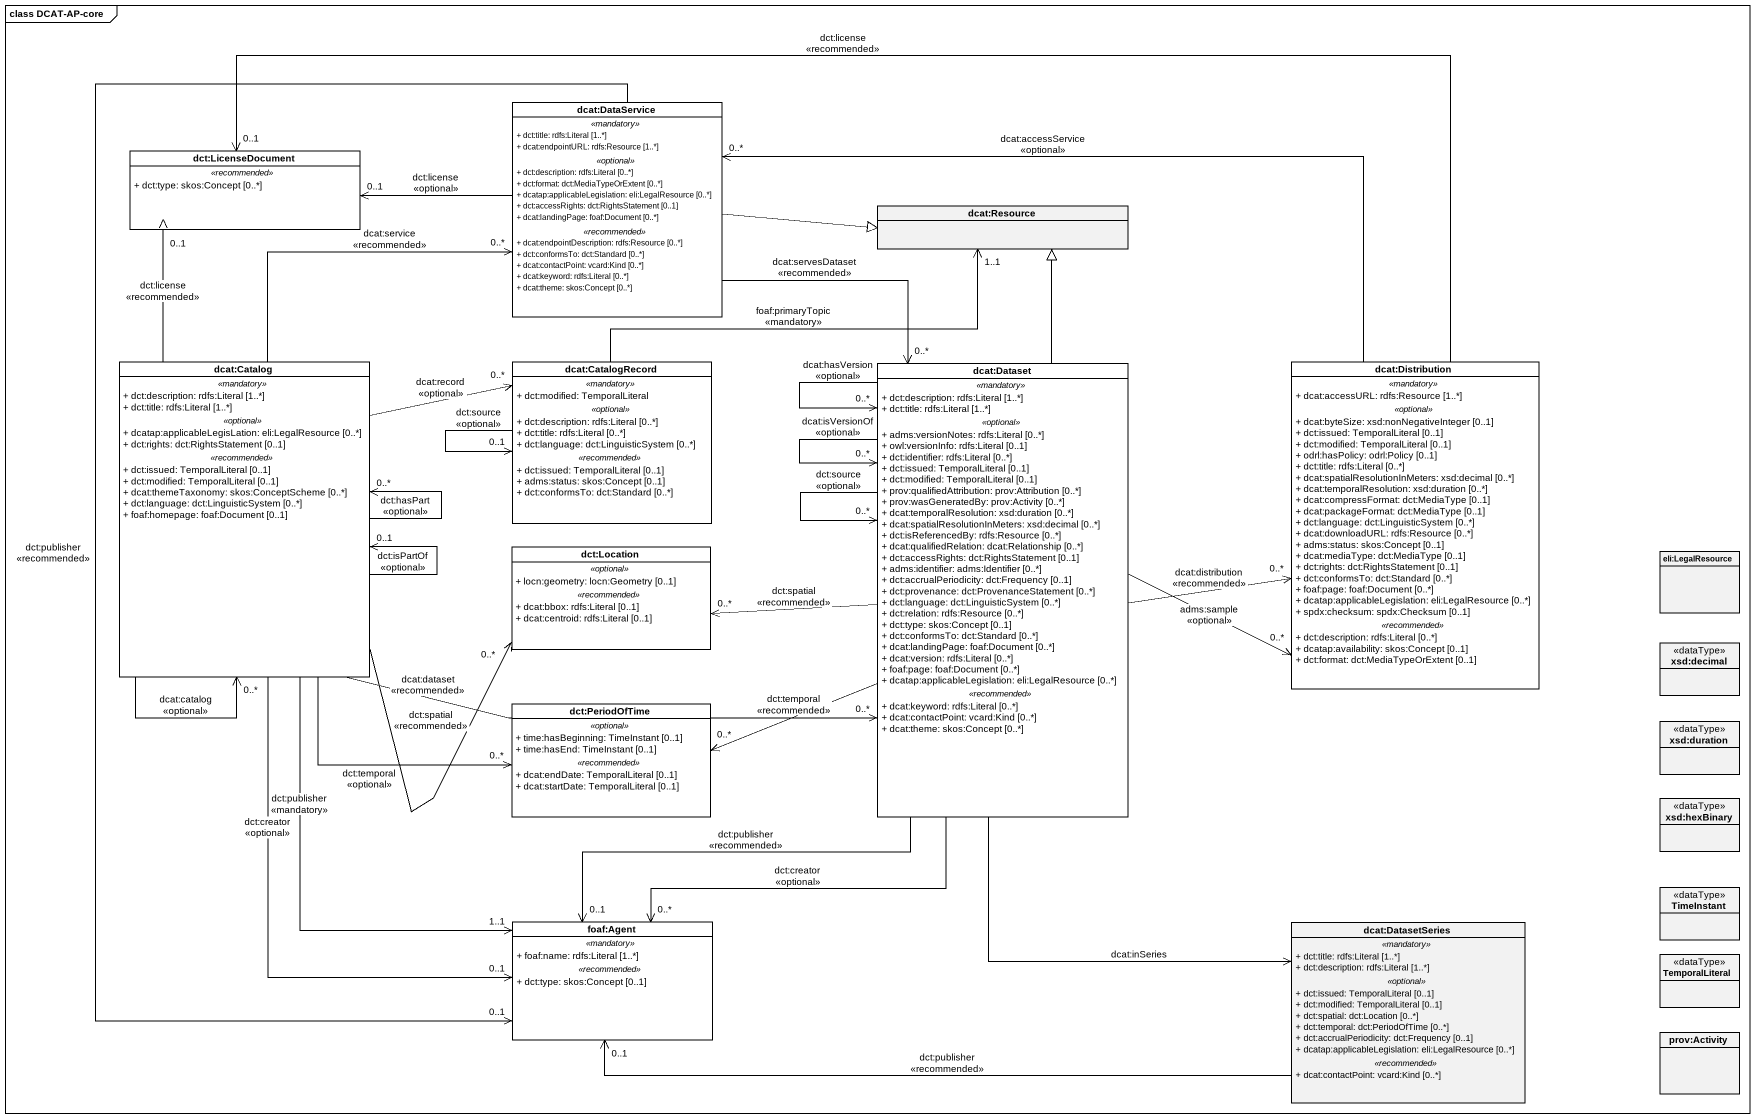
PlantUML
@startuml
mainframe class DCAT-AP-core
hide circle
hide empty members
skinparam classAttributeIconSize 0
class "dcat:DataService" as dcat_DataService #FFFFFF {
  .. <<mandatory>> ..
  + dct:title: rdfs:Literal [1..*]
  + dcat:endpointURL: rdfs:Resource [1..*]
  .. <<optional>> ..
  + dct:description: rdfs:Literal [0..*]
  + dct:format: dct:MediaTypeOrExtent [0..*]
  + dcatap:applicableLegislation: eli:LegalResource [0..*]
  + dct:accessRights: dct:RightsStatement [0..1]
  + dcat:landingPage: foaf:Document [0..*]
  .. <<recommended>> ..
  + dcat:endpointDescription: rdfs:Resource [0..*]
  + dct:conformsTo: dct:Standard [0..*]
  + dcat:contactPoint: vcard:Kind [0..*]
  + dcat:keyword: rdfs:Literal [0..*]
  + dcat:theme: skos:Concept [0..*]
}
class "dct:LicenseDocument" as dct_LicenseDocument #FFFFFF {
  .. <<recommended>> ..
  + dct:type: skos:Concept [0..*]
}
class "dcat:Resource" as dcat_Resource
class "dcat:Catalog" as dcat_Catalog #FFFFFF {
  .. <<mandatory>> ..
  + dct:description: rdfs:Literal [1..*]
  + dct:title: rdfs:Literal [1..*]
  .. <<optional>> ..
  + dcatap:applicableLegisLation: eli:LegalResource [0..*]
  + dct:rights: dct:RightsStatement [0..1]
  .. <<recommended>> ..
  + dct:issued: TemporalLiteral [0..1]
  + dct:modified: TemporalLiteral [0..1]
  + dcat:themeTaxonomy: skos:ConceptScheme [0..*]
  + dct:language: dct:LinguisticSystem [0..*]
  + foaf:homepage: foaf:Document [0..1]
}
class "dcat:CatalogRecord" as dcat_CatalogRecord #FFFFFF {
  .. <<mandatory>> ..
  + dct:modified: TemporalLiteral
  .. <<optional>> ..
  + dct:description: rdfs:Literal [0..*]
  + dct:title: rdfs:Literal [0..*]
  + dct:language: dct:LinguisticSystem [0..*]
  .. <<recommended>> ..
  + dct:issued: TemporalLiteral [0..1]
  + adms:status: skos:Concept [0..1]
  + dct:conformsTo: dct:Standard [0..*]
}
class "dcat:Dataset" as dcat_Dataset #FFFFFF {
  .. <<mandatory>> ..
  + dct:description: rdfs:Literal [1..*]
  + dct:title: rdfs:Literal [1..*]
  .. <<optional>> ..
  + adms:versionNotes: rdfs:Literal [0..*]
  + owl:versionInfo: rdfs:Literal [0..1]
  + dct:identifier: rdfs:Literal [0..*]
  + dct:issued: TemporalLiteral [0..1]
  + dct:modified: TemporalLiteral [0..1]
  + prov:qualifiedAttribution: prov:Attribution [0..*]
  + prov:wasGeneratedBy: prov:Activity [0..*]
  + dcat:temporalResolution: xsd:duration [0..*]
  + dcat:spatialResolutionInMeters: xsd:decimal [0..*]
  + dct:isReferencedBy: rdfs:Resource [0..*]
  + dcat:qualifiedRelation: dcat:Relationship [0..*]
  + dct:accessRights: dct:RightsStatement [0..1]
  + adms:identifier: adms:Identifier [0..*]
  + dct:accrualPeriodicity: dct:Frequency [0..1]
  + dct:provenance: dct:ProvenanceStatement [0..*]
  + dct:language: dct:LinguisticSystem [0..*]
  + dct:relation: rdfs:Resource [0..*]
  + dct:type: skos:Concept [0..1]
  + dct:conformsTo: dct:Standard [0..*]
  + dcat:landingPage: foaf:Document [0..*]
  + dcat:version: rdfs:Literal [0..*]
  + foaf:page: foaf:Document [0..*]
  + dcatap:applicableLegislation: eli:LegalResource [0..*]
  .. <<recommended>> ..
  + dcat:keyword: rdfs:Literal [0..*]
  + dcat:contactPoint: vcard:Kind [0..*]
  + dcat:theme: skos:Concept [0..*]
}
class "dcat:Distribution" as dcat_Distribution #FFFFFF {
  .. <<mandatory>> ..
  + dcat:accessURL: rdfs:Resource [1..*]
  .. <<optional>> ..
  + dcat:byteSize: xsd:nonNegativeInteger [0..1]
  + dct:issued: TemporalLiteral [0..1]
  + dct:modified: TemporalLiteral [0..1]
  + odrl:hasPolicy: odrl:Policy [0..1]
  + dct:title: rdfs:Literal [0..*]
  + dcat:spatialResolutionInMeters: xsd:decimal [0..*]
  + dcat:temporalResolution: xsd:duration [0..*]
  + dcat:compressFormat: dct:MediaType [0..1]
  + dcat:packageFormat: dct:MediaType [0..1]
  + dct:language: dct:LinguisticSystem [0..*]
  + dcat:downloadURL: rdfs:Resource [0..*]
  + adms:status: skos:Concept [0..1]
  + dcat:mediaType: dct:MediaType [0..1]
  + dct:rights: dct:RightsStatement [0..1]
  + dct:conformsTo: dct:Standard [0..*]
  + foaf:page: foaf:Document [0..*]
  + dcatap:applicableLegislation: eli:LegalResource [0..*]
  + spdx:checksum: spdx:Checksum [0..1]
  .. <<recommended>> ..
  + dct:description: rdfs:Literal [0..*]
  + dcatap:availability: skos:Concept [0..1]
  + dct:format: dct:MediaTypeOrExtent [0..1]
}
class "dct:Location" as dct_Location #FFFFFF {
  .. <<optional>> ..
  + locn:geometry: locn:Geometry [0..1]
  .. <<recommended>> ..
  + dcat:bbox: rdfs:Literal [0..1]
  + dcat:centroid: rdfs:Literal [0..1]
}
class "eli:LegalResource" as eli_LegalResource
class "xsd:decimal" as xsd_decimal <<dataType>>
class "dct:PeriodOfTime" as dct_PeriodOfTime #FFFFFF {
  .. <<optional>> ..
  + time:hasBeginning: TimeInstant [0..1]
  + time:hasEnd: TimeInstant [0..1]
  .. <<recommended>> ..
  + dcat:endDate: TemporalLiteral [0..1]
  + dcat:startDate: TemporalLiteral [0..1]
}
class "xsd:duration" as xsd_duration <<dataType>>
class "xsd:hexBinary" as xsd_hexBinary <<dataType>>
class "foaf:Agent" as foaf_Agent #FFFFFF {
  .. <<mandatory>> ..
  + foaf:name: rdfs:Literal [1..*]
  .. <<recommended>> ..
  + dct:type: skos:Concept [0..1]
}
class "dcat:DatasetSeries" as dcat_DatasetSeries {
  .. <<mandatory>> ..
  + dct:title: rdfs:Literal [1..*]
  + dct:description: rdfs:Literal [1..*]
  .. <<optional>> ..
  + dct:issued: TemporalLiteral [0..1]
  + dct:modified: TemporalLiteral [0..1]
  + dct:spatial: dct:Location [0..*]
  + dct:temporal: dct:PeriodOfTime [0..*]
  + dct:accrualPeriodicity: dct:Frequency [0..1]
  + dcatap:applicableLegislation: eli:LegalResource [0..*]
  .. <<recommended>> ..
  + dcat:contactPoint: vcard:Kind [0..*]
}
class TimeInstant <<dataType>>
class TemporalLiteral <<dataType>>
class "prov:Activity" as prov_Activity
dcat_DataService -left-> "0..1" dct_LicenseDocument : dct:license\n<<optional>>
dcat_DataService -right-|> dcat_Resource
dcat_DataService --> "0..*" dcat_Dataset : dcat:servesDataset\n<<recommended>>
dcat_DataService --> "0..1" foaf_Agent : dct:publisher\n<<recommended>>
dcat_Catalog -up-> "0..*" dcat_DataService : dcat:service\n<<recommended>>
dcat_Catalog -up-> "0..1" dct_LicenseDocument : dct:license\n<<recommended>>
dcat_Catalog --> "0..*" dcat_Catalog : dct:hasPart\n<<optional>>
dcat_Catalog --> "0..1" dcat_Catalog : dct:isPartOf\n<<optional>>
dcat_Catalog --> "0..*" dcat_Catalog : dcat:catalog\n<<optional>>
dcat_Catalog -right-> "0..*" dcat_CatalogRecord : dcat:record\n<<optional>>
dcat_Catalog -right-> "0..*" dcat_Dataset : dcat:dataset\n<<recommended>>
dcat_Catalog -right-> "0..*" dct_Location : dct:spatial\n<<recommended>>
dcat_Catalog --> "0..*" dct_PeriodOfTime : dct:temporal\n<<optional>>
dcat_Catalog --> "1..1" foaf_Agent : dct:publisher\n<<mandatory>>
dcat_Catalog --> "0..1" foaf_Agent : dct:creator\n<<optional>>
dcat_CatalogRecord -right-> "1..1" dcat_Resource : foaf:primaryTopic\n<<mandatory>>
dcat_CatalogRecord --> "0..1" dcat_CatalogRecord : dct:source\n<<optional>>
dcat_Dataset -up-|> dcat_Resource
dcat_Dataset --> "0..*" dcat_Dataset : dct:source\n<<optional>>
dcat_Dataset --> "0..*" dcat_Dataset : dcat:hasVersion\n<<optional>>
dcat_Dataset --> "0..*" dcat_Dataset : dcat:isVersionOf\n<<optional>>
dcat_Dataset -right-> "0..*" dcat_Distribution : adms:sample\n<<optional>>
dcat_Dataset -right-> "0..*" dcat_Distribution : dcat:distribution\n<<recommended>>
dcat_Dataset -left-> "0..*" dct_Location : dct:spatial\n<<recommended>>
dcat_Dataset -left-> "0..*" dct_PeriodOfTime : dct:temporal\n<<recommended>>
dcat_Dataset --> "0..1" foaf_Agent : dct:publisher\n<<recommended>>
dcat_Dataset --> "0..*" foaf_Agent : dct:creator\n<<optional>>
dcat_Dataset --> dcat_DatasetSeries : dcat:inSeries
dcat_Distribution -left-> "0..*" dcat_DataService : dcat:accessService\n<<optional>>
dcat_Distribution -left-> "0..1" dct_LicenseDocument : dct:license\n<<recommended>>
dcat_DatasetSeries -left-> "0..1" foaf_Agent : dct:publisher\n<<recommended>>
@enduml
